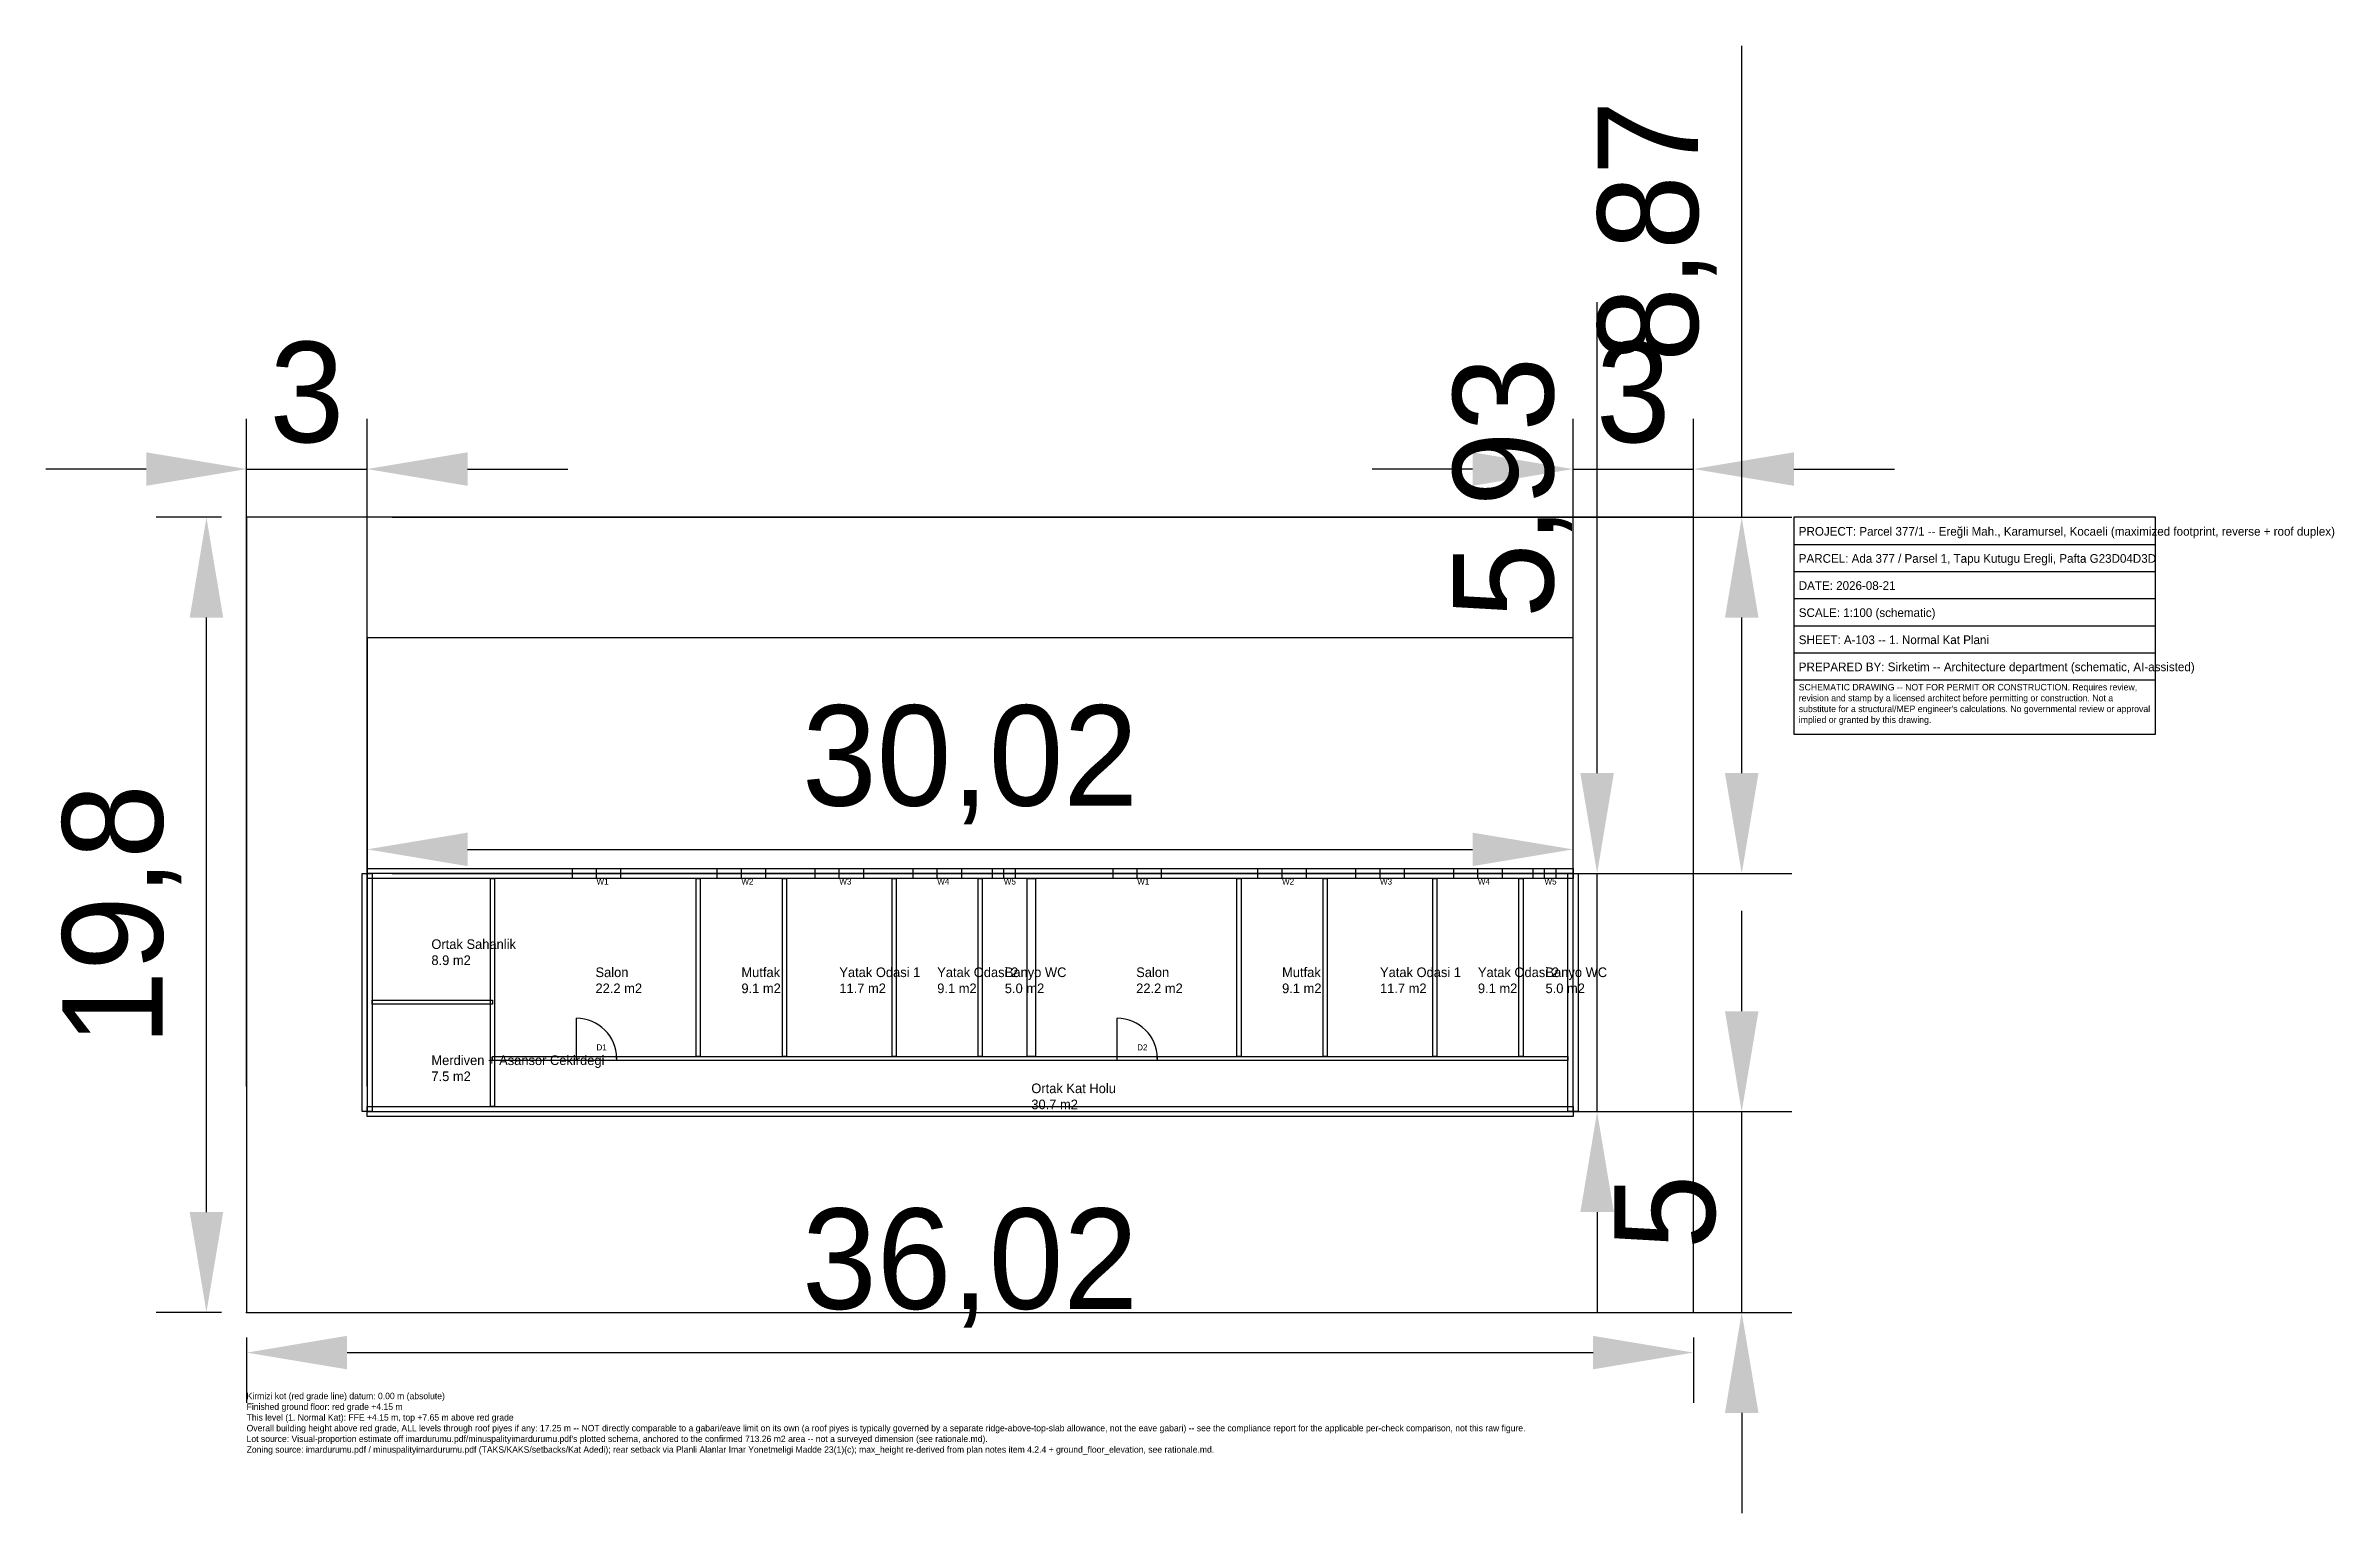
# Paper-space layout 'A-103' of a CAD drawing. Header units: metres. Extents: x -5 to 52, y -5 to 31.5.
import ezdxf

# ---------------------------------------------------------------- set-up
doc = ezdxf.new("R2010")
doc.units = ezdxf.units.M
for name, color, linetype in [('A-ANNO-DIMS', 6, 'Continuous'), ('A-ANNO-NOTE', 7, 'Continuous'), ('A-ANNO-NPLT', 8, 'Continuous'), ('A-ANNO-TTLB', 7, 'Continuous'), ('A-AREA-IDEN', 2, 'Continuous'), ('A-AREA-PLAN', 4, 'Continuous'), ('A-DOOR', 3, 'Continuous'), ('A-GLAZ', 5, 'Continuous'), ('A-WALL', 7, 'Continuous'), ('A-WALL-INTR', 7, 'Continuous'), ('C-PROP', 1, 'Continuous'), ('Z-DATA-NOPLOT', 8, 'Continuous')]:
    doc.layers.add(name, color=color, linetype=linetype)
doc.dimstyles.get("Standard").update_dxf_attribs({"dimtxt": 2.5, "dimasz": 2.5, "dimexe": 1.25, "dimexo": 0.625, "dimtad": 1, "dimtxsty": 'Standard', "dimcen": 2.5, "dimazin": 3, "dimtfac": 1, "dimtmove": 0, "dimatfit": 3, "dimarcsym": 0})

# ---------------------------------------------------------------- blocks, each defined once
blk = doc.blocks.new('*D35')
at = {"layer": 'A-ANNO-DIMS', "color": 0, "lineweight": -2}
for p, q in [((0, -0.625), (0, -2.25)), ((2.5, -1), (33.52, -1)), ((36.02, -0.625), (36.02, -2.25))]:
    blk.add_line(p, q, dxfattribs=at)
at = {"layer": 'A-ANNO-DIMS', "color": 0}
for points in [[(2.5, -0.583), (2.5, -1.417), (0, -1)], [(33.52, -1.417), (33.52, -0.583), (36.02, -1)]]:
    blk.add_solid(points, dxfattribs=at)
at = {"layer": 'Defpoints', "color": 0}
for p in [(0, 0), (36.02, 0), (36.02, -1)]:
    blk.add_point(p, dxfattribs=at)
at = {"layer": 'A-ANNO-DIMS', "color": 0, "insert": (18.01, 1.106), "char_height": 2.5, "attachment_point": 5}
blk.add_mtext('36,02', dxfattribs=at)
blk = doc.blocks.new('*D36')
at = {"layer": 'A-ANNO-DIMS', "color": 0, "lineweight": -2}
for p, q in [((-0.625, 19.8), (-2.25, 19.8)), ((-1, 2.5), (-1, 17.3)), ((-0.625, 0), (-2.25, 0))]:
    blk.add_line(p, q, dxfattribs=at)
at = {"layer": 'A-ANNO-DIMS', "color": 0}
for points in [[(-0.583, 17.3), (-1.417, 17.3), (-1, 19.8)], [(-1.417, 2.5), (-0.583, 2.5), (-1, 0)]]:
    blk.add_solid(points, dxfattribs=at)
at = {"layer": 'Defpoints', "color": 0}
for p in [(-1, 19.8), (0, 19.8), (0, 0)]:
    blk.add_point(p, dxfattribs=at)
at = {"layer": 'A-ANNO-DIMS', "color": 0, "insert": (-3.106, 9.9), "char_height": 2.5, "attachment_point": 5, "rotation": 90}
blk.add_mtext('19,8', dxfattribs=at)
blk = doc.blocks.new('*D37')
at = {"layer": 'A-ANNO-DIMS', "color": 0, "lineweight": -2}
for p, q in [((3, 11.555), (3, 12.78)), ((33.02, 11.555), (33.02, 12.78)), ((5.5, 11.53), (30.52, 11.53))]:
    blk.add_line(p, q, dxfattribs=at)
at = {"layer": 'A-ANNO-DIMS', "color": 0}
for points in [[(5.5, 11.947), (5.5, 11.113), (3, 11.53)], [(30.52, 11.113), (30.52, 11.947), (33.02, 11.53)]]:
    blk.add_solid(points, dxfattribs=at)
at = {"layer": 'Defpoints', "color": 0}
for p in [(33.02, 11.53), (3, 10.93), (33.02, 10.93)]:
    blk.add_point(p, dxfattribs=at)
at = {"layer": 'A-ANNO-DIMS', "color": 0, "insert": (18.01, 13.636), "char_height": 2.5, "attachment_point": 5}
blk.add_mtext('30,02', dxfattribs=at)
blk = doc.blocks.new('*D38')
at = {"layer": 'A-ANNO-DIMS', "color": 0, "lineweight": -2}
for p, q in [((33.62, 13.43), (33.62, 25.153)), ((33.62, 5), (33.62, 10.93)), ((33.645, 10.93), (34.87, 10.93)), ((33.645, 5), (34.87, 5)), ((33.62, 2.5), (33.62, 0))]:
    blk.add_line(p, q, dxfattribs=at)
at = {"layer": 'A-ANNO-DIMS', "color": 0}
for points in [[(33.203, 13.43), (34.037, 13.43), (33.62, 10.93)], [(34.037, 2.5), (33.203, 2.5), (33.62, 5)]]:
    blk.add_solid(points, dxfattribs=at)
at = {"layer": 'Defpoints', "color": 0}
for p in [(33.02, 10.93), (33.62, 10.93), (33.02, 5)]:
    blk.add_point(p, dxfattribs=at)
at = {"layer": 'A-ANNO-DIMS', "color": 0, "insert": (31.514, 20.541), "char_height": 2.5, "attachment_point": 5, "rotation": 90}
blk.add_mtext('5,93', dxfattribs=at)
blk = doc.blocks.new('*D39')
at = {"layer": 'A-ANNO-DIMS', "color": 0, "lineweight": -2}
for p, q in [((37.22, 7.5), (37.22, 10)), ((3.625, 5), (38.47, 5)), ((37.22, 0), (37.22, 5)), ((3.625, 0), (38.47, 0)), ((37.22, -2.5), (37.22, -5))]:
    blk.add_line(p, q, dxfattribs=at)
at = {"layer": 'A-ANNO-DIMS', "color": 0}
for points in [[(36.803, 7.5), (37.637, 7.5), (37.22, 5)], [(37.637, -2.5), (36.803, -2.5), (37.22, 0)]]:
    blk.add_solid(points, dxfattribs=at)
at = {"layer": 'Defpoints', "color": 0}
for p in [(3, 5), (37.22, 5), (3, 0)]:
    blk.add_point(p, dxfattribs=at)
at = {"layer": 'A-ANNO-DIMS', "color": 0, "insert": (35.319, 2.5), "char_height": 2.5, "attachment_point": 5, "rotation": 90}
blk.add_mtext('5', dxfattribs=at)
blk = doc.blocks.new('*D40')
at = {"layer": 'A-ANNO-DIMS', "color": 0, "lineweight": -2}
for p, q in [((37.22, 19.8), (37.22, 31.54)), ((3.625, 19.8), (38.47, 19.8)), ((37.22, 13.43), (37.22, 17.3)), ((3.625, 10.93), (38.47, 10.93))]:
    blk.add_line(p, q, dxfattribs=at)
at = {"layer": 'A-ANNO-DIMS', "color": 0}
for points in [[(37.637, 17.3), (36.803, 17.3), (37.22, 19.8)], [(36.803, 13.43), (37.637, 13.43), (37.22, 10.93)]]:
    blk.add_solid(points, dxfattribs=at)
at = {"layer": 'Defpoints', "color": 0}
for p in [(3, 19.8), (37.22, 19.8), (3, 10.93)]:
    blk.add_point(p, dxfattribs=at)
at = {"layer": 'A-ANNO-DIMS', "color": 0, "insert": (35.114, 26.92), "char_height": 2.5, "attachment_point": 5, "rotation": 90}
blk.add_mtext('8,87', dxfattribs=at)
blk = doc.blocks.new('*D41')
at = {"layer": 'A-ANNO-DIMS', "color": 0, "lineweight": -2}
for p, q in [((0, 5.625), (0, 22.25)), ((3, 5.625), (3, 22.25)), ((-2.5, 21), (-5, 21)), ((0, 21), (3, 21)), ((5.5, 21), (8, 21))]:
    blk.add_line(p, q, dxfattribs=at)
at = {"layer": 'A-ANNO-DIMS', "color": 0}
for points in [[(-2.5, 20.583), (-2.5, 21.417), (0, 21)], [(5.5, 21.417), (5.5, 20.583), (3, 21)]]:
    blk.add_solid(points, dxfattribs=at)
at = {"layer": 'Defpoints', "color": 0}
for p in [(3, 21), (0, 5), (3, 5)]:
    blk.add_point(p, dxfattribs=at)
at = {"layer": 'A-ANNO-DIMS', "color": 0, "insert": (1.5, 22.901), "char_height": 2.5, "attachment_point": 5}
blk.add_mtext('3', dxfattribs=at)
blk = doc.blocks.new('*D42')
at = {"layer": 'A-ANNO-DIMS', "color": 0, "lineweight": -2}
for p, q in [((33.02, 5.625), (33.02, 22.25)), ((36.02, 5.625), (36.02, 22.25)), ((30.52, 21), (28.02, 21)), ((33.02, 21), (36.02, 21)), ((38.52, 21), (41.02, 21))]:
    blk.add_line(p, q, dxfattribs=at)
at = {"layer": 'A-ANNO-DIMS', "color": 0}
for points in [[(30.52, 20.583), (30.52, 21.417), (33.02, 21)], [(38.52, 21.417), (38.52, 20.583), (36.02, 21)]]:
    blk.add_solid(points, dxfattribs=at)
at = {"layer": 'Defpoints', "color": 0}
for p in [(36.02, 21), (33.02, 5), (36.02, 5)]:
    blk.add_point(p, dxfattribs=at)
at = {"layer": 'A-ANNO-DIMS', "color": 0, "insert": (34.52, 22.901), "char_height": 2.5, "attachment_point": 5}
blk.add_mtext('3', dxfattribs=at)

psp = doc.layouts.new('A-103')

# ---------------------------------------------------------------- linework, layer by layer
at = {"layer": 'A-ANNO-NPLT'}
psp.add_lwpolyline([(3, 5), (33.02, 5), (33.02, 16.8), (3, 16.8)], close=True, dxfattribs=at)
at = {"layer": 'A-ANNO-TTLB'}
for p, q in [((38.52, 19.125), (47.52, 19.125)), ((38.52, 18.45), (47.52, 18.45)), ((38.52, 17.775), (47.52, 17.775)), ((38.52, 17.1), (47.52, 17.1)), ((38.52, 16.425), (47.52, 16.425)), ((38.52, 15.75), (47.52, 15.75))]:
    psp.add_line(p, q, dxfattribs=at)
psp.add_lwpolyline([(38.52, 14.4), (47.52, 14.4), (47.52, 19.8), (38.52, 19.8)], close=True, dxfattribs=at)
at = {"layer": 'A-AREA-IDEN'}
for points in [[(3.125, 7.775), (6.075, 7.775), (6.075, 10.805), (3.125, 10.805)], [(6.175, 6.375), (11.195, 6.375), (11.195, 10.805), (6.175, 10.805)], [(11.295, 6.375), (13.34, 6.375), (13.34, 10.805), (11.295, 10.805)], [(13.44, 6.375), (16.07, 6.375), (16.07, 10.805), (13.44, 10.805)], [(16.17, 6.375), (18.215, 6.375), (18.215, 10.805), (16.17, 10.805)], [(18.315, 6.375), (19.435, 6.375), (19.435, 10.805), (18.315, 10.805)], [(19.635, 6.375), (24.655, 6.375), (24.655, 10.805), (19.635, 10.805)], [(24.755, 6.375), (26.8, 6.375), (26.8, 10.805), (24.755, 10.805)], [(26.9, 6.375), (29.53, 6.375), (29.53, 10.805), (26.9, 10.805)], [(29.63, 6.375), (31.675, 6.375), (31.675, 10.805), (29.63, 10.805)], [(31.775, 6.375), (32.895, 6.375), (32.895, 10.805), (31.775, 10.805)], [(3.125, 5.125), (6.075, 5.125), (6.075, 7.675), (3.125, 7.675)], [(6.175, 5.125), (32.895, 5.125), (32.895, 6.275), (6.175, 6.275)]]:
    psp.add_lwpolyline(points, close=True, dxfattribs=at)
at = {"layer": 'A-AREA-PLAN'}
psp.add_lwpolyline([(3, 5), (33.02, 5), (33.02, 10.93), (3, 10.93)], close=True, dxfattribs=at)
at = {"layer": 'A-DOOR'}
for p, q in [((8.21, 6.325), (8.21, 7.325)), ((21.67, 6.325), (21.67, 7.325))]:
    psp.add_line(p, q, dxfattribs=at)
for points in [[(8.21, 6.375), (9.21, 6.375), (9.21, 6.275), (8.21, 6.275)], [(21.67, 6.375), (22.67, 6.375), (22.67, 6.275), (21.67, 6.275)]]:
    psp.add_lwpolyline(points, close=True, dxfattribs=at)
for centre in [(8.21, 6.325), (21.67, 6.325)]:
    psp.add_arc(centre, 1, 0, 90, dxfattribs=at)
at = {"layer": 'A-GLAZ'}
for p, q in [((8.71, 10.805), (8.71, 11.055)), ((12.3175, 10.805), (12.3175, 11.055)), ((14.755, 10.805), (14.755, 11.055)), ((17.1925, 10.805), (17.1925, 11.055)), ((18.85, 10.805), (18.85, 11.055)), ((22.17, 10.805), (22.17, 11.055)), ((25.7775, 10.805), (25.7775, 11.055)), ((28.215, 10.805), (28.215, 11.055)), ((30.6525, 10.805), (30.6525, 11.055)), ((32.31, 10.805), (32.31, 11.055))]:
    psp.add_line(p, q, dxfattribs=at)
for points in [[(9.31, 10.805), (8.11, 10.805), (8.11, 11.055), (9.31, 11.055)], [(12.9175, 10.805), (11.7175, 10.805), (11.7175, 11.055), (12.9175, 11.055)], [(15.355, 10.805), (14.155, 10.805), (14.155, 11.055), (15.355, 11.055)], [(17.7925, 10.805), (16.5925, 10.805), (16.5925, 11.055), (17.7925, 11.055)], [(19.135, 10.805), (18.565, 10.805), (18.565, 11.055), (19.135, 11.055)], [(22.77, 10.805), (21.57, 10.805), (21.57, 11.055), (22.77, 11.055)], [(26.3775, 10.805), (25.1775, 10.805), (25.1775, 11.055), (26.3775, 11.055)], [(28.815, 10.805), (27.615, 10.805), (27.615, 11.055), (28.815, 11.055)], [(31.2525, 10.805), (30.0525, 10.805), (30.0525, 11.055), (31.2525, 11.055)], [(32.595, 10.805), (32.025, 10.805), (32.025, 11.055), (32.595, 11.055)]]:
    psp.add_lwpolyline(points, close=True, dxfattribs=at)
at = {"layer": 'A-WALL'}
for points in [[(3.125, 10.93), (3.125, 5), (2.875, 5), (2.875, 10.93)], [(33.02, 10.805), (3, 10.805), (3, 11.055), (33.02, 11.055)], [(32.895, 5), (32.895, 10.93), (33.145, 10.93), (33.145, 5)], [(3, 5.125), (33.02, 5.125), (33.02, 4.875), (3, 4.875)]]:
    psp.add_lwpolyline(points, close=True, dxfattribs=at)
at = {"layer": 'A-WALL-INTR'}
for points in [[(6.075, 5.125), (6.075, 10.805), (6.175, 10.805), (6.175, 5.125)], [(11.195, 6.375), (11.195, 10.805), (11.295, 10.805), (11.295, 6.375)], [(13.34, 6.375), (13.34, 10.805), (13.44, 10.805), (13.44, 6.375)], [(16.07, 6.375), (16.07, 10.805), (16.17, 10.805), (16.17, 6.375)], [(18.215, 6.375), (18.215, 10.805), (18.315, 10.805), (18.315, 6.375)], [(19.435, 6.375), (19.435, 10.805), (19.635, 10.805), (19.635, 6.375)], [(24.655, 6.375), (24.655, 10.805), (24.755, 10.805), (24.755, 6.375)], [(26.8, 6.375), (26.8, 10.805), (26.9, 10.805), (26.9, 6.375)], [(29.53, 6.375), (29.53, 10.805), (29.63, 10.805), (29.63, 6.375)], [(31.675, 6.375), (31.675, 10.805), (31.775, 10.805), (31.775, 6.375)], [(3.125, 7.775), (6.125, 7.775), (6.125, 7.675), (3.125, 7.675)], [(6.125, 6.375), (32.895, 6.375), (32.895, 6.275), (6.125, 6.275)]]:
    psp.add_lwpolyline(points, close=True, dxfattribs=at)
at = {"layer": 'C-PROP'}
psp.add_lwpolyline([(0, 0), (36.02, 0), (36.02, 19.8), (0, 19.8)], close=True, dxfattribs=at)
at = {"layer": 'Z-DATA-NOPLOT'}
psp.add_point((0, 0), dxfattribs=at)

# ---------------------------------------------------------------- texts
at = {"layer": 'A-ANNO-NOTE', "insert": (0, -2), "char_height": 0.16, "attachment_point": 1}
psp.add_mtext("Kirmizi kot (red grade line) datum: 0.00 m (absolute)\\PFinished ground floor: red grade +4.15 m\\PThis level (1. Normal Kat): FFE +4.15 m, top +7.65 m above red grade\\POverall building height above red grade, ALL levels through roof piyes if any: 17.25 m -- NOT directly comparable to a gabari/eave limit on its own (a roof piyes is typically governed by a separate ridge-above-top-slab allowance, not the eave gabari) -- see the compliance report for the applicable per-check comparison, not this raw figure.\\PLot source: Visual-proportion estimate off imardurumu.pdf/minuspalityimardurumu.pdf's plotted schema, anchored to the confirmed 713.26 m2 area -- not a surveyed dimension (see rationale.md).\\PZoning source: imardurumu.pdf / minuspalityimardurumu.pdf (TAKS/KAKS/setbacks/Kat Adedi); rear setback via Planli Alanlar Imar Yonetmeligi Madde 23(1)(c); max_height re-derived from plan notes item 4.2.4 + ground_floor_elevation, see rationale.md.", dxfattribs=at)
at = {"layer": 'A-ANNO-TTLB'}
for s, p in [('PROJECT: Parcel 377/1 -- Ereğli Mah., Karamursel, Kocaeli (maximized footprint, reverse + roof duplex)', (38.64, 19.341)), ('PARCEL: Ada 377 / Parsel 1, Tapu Kutugu Eregli, Pafta G23D04D3D', (38.64, 18.666)), ('DATE: 2026-08-21', (38.64, 17.991)), ('SCALE: 1:100 (schematic)', (38.64, 17.316)), ('SHEET: A-103 -- 1. Normal Kat Plani', (38.64, 16.641)), ('PREPARED BY: Sirketim -- Architecture department (schematic, AI-assisted)', (38.64, 15.966))]:
    psp.add_text(s, height=0.216, dxfattribs=at).set_placement(p)
at = {"layer": 'A-ANNO-TTLB', "insert": (38.64, 15.65), "char_height": 0.162, "width": 8.76, "attachment_point": 1}
psp.add_mtext("SCHEMATIC DRAWING -- NOT FOR PERMIT OR CONSTRUCTION. Requires review, revision and stamp by a licensed architect before permitting or construction. Not a substitute for a structural/MEP engineer's calculations. No governmental review or approval implied or granted by this drawing.", dxfattribs=at)
at = {"layer": 'A-AREA-IDEN', "char_height": 0.24, "attachment_point": 1}
for s, insert in [('Ortak Sahanlik\\P8.9 m2', (4.6, 9.29)), ('Salon\\P22.2 m2', (8.685, 8.59)), ('Mutfak\\P9.1 m2', (12.3175, 8.59)), ('Yatak Odasi 1\\P11.7 m2', (14.755, 8.59)), ('Yatak Odasi 2\\P9.1 m2', (17.1925, 8.59)), ('Banyo WC\\P5.0 m2', (18.875, 8.59)), ('Salon\\P22.2 m2', (22.145, 8.59)), ('Mutfak\\P9.1 m2', (25.7775, 8.59)), ('Yatak Odasi 1\\P11.7 m2', (28.215, 8.59)), ('Yatak Odasi 2\\P9.1 m2', (30.6525, 8.59)), ('Banyo WC\\P5.0 m2', (32.335, 8.59)), ('Merdiven + Asansor Cekirdegi\\P7.5 m2', (4.6, 6.4)), ('Ortak Kat Holu\\P30.7 m2', (19.535, 5.7))]:
    psp.add_mtext(s, dxfattribs=dict(at, insert=insert))
at = {"layer": 'A-DOOR'}
for s, p in [('D1', (8.71, 6.525)), ('D2', (22.17, 6.525))]:
    psp.add_text(s, height=0.15, dxfattribs=at).set_placement(p)
at = {"layer": 'A-GLAZ'}
for s, p in [('W1', (8.71, 10.655)), ('W2', (12.3175, 10.655)), ('W3', (14.755, 10.655)), ('W4', (17.1925, 10.655)), ('W5', (18.85, 10.655)), ('W1', (22.17, 10.655)), ('W2', (25.7775, 10.655)), ('W3', (28.215, 10.655)), ('W4', (30.6525, 10.655)), ('W5', (32.31, 10.655))]:
    psp.add_text(s, height=0.15, dxfattribs=at).set_placement(p)

# ---------------------------------------------------------------- dimensions: what is measured, and where the dimension line sits
at = {"layer": 'A-ANNO-DIMS'}
for base, p1, p2, picture, middle in [((37.22, 19.8), (3, 10.93), (3, 19.8), '*D40', (35.1136, 26.9199)), ((33.62, 10.93), (33.02, 5), (33.02, 10.93), '*D38', (31.5136, 20.5414)), ((-1, 19.8), (0, 0), (0, 19.8), '*D36', (-3.1064, 9.9)), ((37.22, 5), (3, 0), (3, 5), '*D39', (35.3187, 2.5))]:
    dim = psp.add_linear_dim(base=base, p1=p1, p2=p2, angle=90, dimstyle='Standard', dxfattribs=at)
    dim.commit()
    dim.dimension.update_dxf_attribs({"geometry": picture, "text_midpoint": middle})
for base, p1, p2, picture, middle in [((3, 21), (0, 5), (3, 5), '*D41', (1.5, 22.9013)), ((36.02, 21), (33.02, 5), (36.02, 5), '*D42', (34.52, 22.9013)), ((33.02, 11.53), (3, 10.93), (33.02, 10.93), '*D37', (18.01, 13.6364)), ((36.02, -1), (0, 0), (36.02, 0), '*D35', (18.01, 1.1064))]:
    dim = psp.add_linear_dim(base=base, p1=p1, p2=p2, dimstyle='Standard', dxfattribs=at)
    dim.commit()
    dim.dimension.update_dxf_attribs({"geometry": picture, "text_midpoint": middle})

doc.saveas('drawing.dxf')
